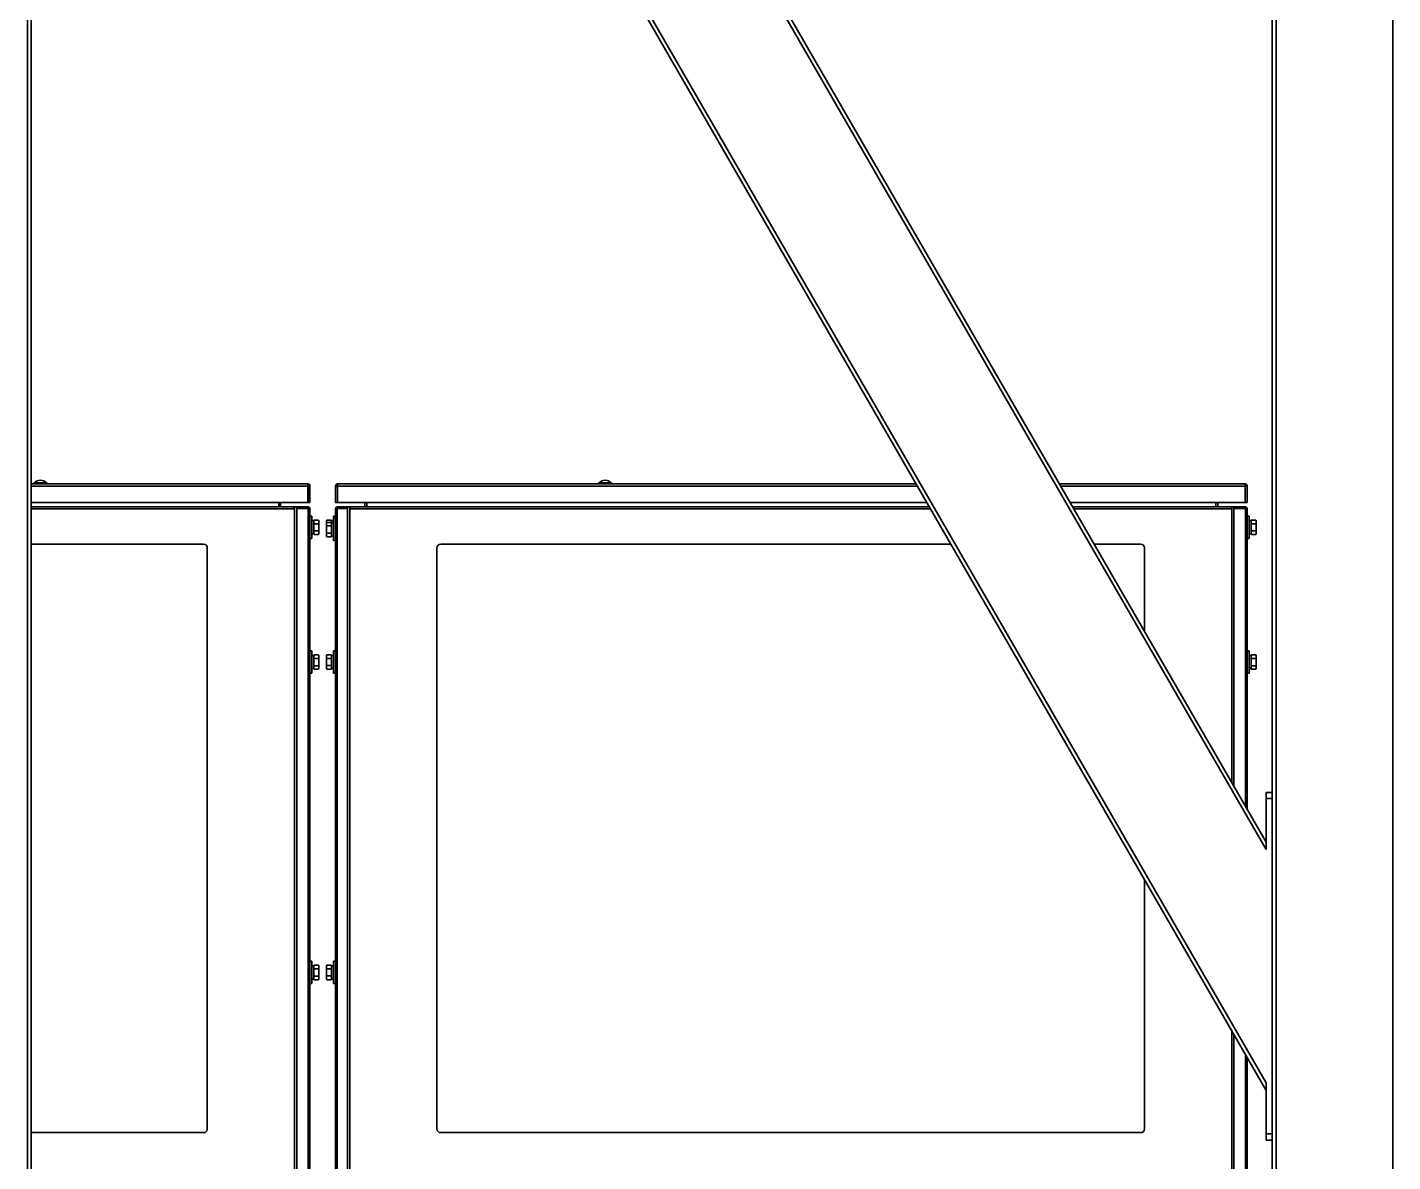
# Model space of a CAD drawing. Header units: millimetres. Extents: x 32496 to 166256, y 3504 to 23939.
# Drawn here: x 101976 to 103076, y 21680 to 22593 of the extents above; entities that cross this region are included whole.
import ezdxf

# ---------------------------------------------------------------- set-up
doc = ezdxf.new("R2010")
doc.units = ezdxf.units.MM
doc.layers.get('0').update_dxf_attribs({"lineweight": 35})

# ---------------------------------------------------------------- blocks, each defined once
blk = doc.blocks.new('8-1250')
at = {"linetype": 'Continuous'}
for p, q in [((3015.9, -32152.3), (3015.9, -32783.3)), ((3018.9, -32152.3), (3018.9, -34671.3)), ((3112.9, -32152.3), (3112.9, -34671.3)), ((2012.9, -32157.3), (2012.9, -34666.3)), ((2015.9, -32157.3), (2015.9, -34666.3)), ((3010.9, -33023.3), (2510.9, -32157.3)), ((3010.9, -33017.3), (2514.3, -32157.3)), ((3010.9, -32829.3), (2622.9, -32157.3)), ((3010.9, -32823.3), (2626.3, -32157.3)), ((2015.9, -32534.8), (2238.9, -32534.8)), ((2238.9, -32536.5), (2015.9, -32536.5)), ((2020.9, -32534), (2018.5, -32534)), ((2018.5, -32534), (2018.5, -32534)), ((2025.9, -32534), (2020.9, -32534)), ((2028.2, -32534), (2025.9, -32534)), ((2238.9, -32549.8), (2238.9, -32534.8)), ((2239.1, -32536.5), (2240.6, -32536.5)), ((2239.1, -32549.8), (2239.1, -32536.5)), ((2240.6, -32549.8), (2240.6, -32536.5)), ((2262.7, -32536.5), (2261.2, -32536.5)), ((2261.2, -32536.5), (2261.2, -32549.8)), ((2262.7, -32536.5), (2262.7, -32549.8)), ((2262.9, -32534.8), (2728.8, -32534.8)), ((2262.9, -32549.8), (2262.9, -32534.8)), ((2729.8, -32536.5), (2262.9, -32536.5)), ((2475.9, -32534), (2473.5, -32534)), ((2480.9, -32534), (2475.9, -32534)), ((2483.2, -32534), (2480.9, -32534)), ((2483.2, -32534), (2483.2, -32534)), ((2844.3, -32534.8), (2993.9, -32534.8)), ((2993.9, -32536.5), (2845.3, -32536.5)), ((2993.9, -32549.8), (2993.9, -32534.8)), ((2994.1, -32536.5), (2995.6, -32536.5)), ((2994.1, -32549.8), (2994.1, -32536.5)), ((2995.6, -32549.8), (2995.6, -32536.5)), ((2238.9, -32549.8), (2015.9, -32549.8)), ((2015.9, -32553.3), (2229.9, -32553.3)), ((2227.7, -32555), (2015.9, -32555)), ((2215.4, -32553.3), (2215.4, -32549.8)), ((2216.9, -32549.8), (2216.9, -32553.3)), ((2227.7, -32553.3), (2227.7, -32555)), ((2228.2, -34566.3), (2228.2, -32553.3)), ((2239.2, -32553.3), (2229.9, -32553.3)), ((2229.9, -32553.3), (2229.9, -34566.3)), ((2239.2, -32554.5), (2229.9, -32554.5)), ((2229.9, -32554.7), (2240.6, -32554.7)), ((2239.1, -32549.8), (2240.6, -32549.8)), ((2239.2, -32554.5), (2239.2, -32553.3)), ((2239.2, -33566.8), (2239.2, -32554.7)), ((2240.6, -32554.7), (2240.6, -32675.7)), ((2262.7, -32549.8), (2261.2, -32549.8)), ((2261.2, -32554.7), (2270.9, -32554.7)), ((2261.2, -32675.6), (2261.2, -32554.7)), ((2270.9, -32553.3), (2262.6, -32553.3)), ((2262.6, -32554.5), (2262.6, -32553.3)), ((2270.9, -32554.5), (2262.6, -32554.5)), ((2262.6, -32554.7), (2262.6, -33566.8)), ((2737.5, -32549.8), (2262.9, -32549.8)), ((2270.9, -32553.3), (2739.5, -32553.3)), ((2270.9, -34566.3), (2270.9, -32553.3)), ((2272.6, -32553.3), (2272.6, -34566.3)), ((2273.1, -32553.3), (2273.1, -32555)), ((2740.5, -32555), (2273.1, -32555)), ((2284.9, -32553.3), (2284.9, -32549.8)), ((2286.4, -32549.8), (2286.4, -32553.3)), ((2993.9, -32549.8), (2853, -32549.8)), ((2855, -32553.3), (2984.9, -32553.3)), ((2982.7, -32555), (2856, -32555)), ((2970.4, -32553.3), (2970.4, -32549.8)), ((2971.9, -32549.8), (2971.9, -32553.3)), ((2982.7, -32553.3), (2982.7, -32555)), ((2983.2, -32775.3), (2983.2, -32553.3)), ((2994.2, -32553.3), (2984.9, -32553.3)), ((2984.9, -32553.3), (2984.9, -32778.3)), ((2994.2, -32554.5), (2984.9, -32554.5)), ((2984.9, -32554.7), (2995.6, -32554.7)), ((2994.1, -32549.8), (2995.6, -32549.8)), ((2994.2, -32554.5), (2994.2, -32553.3)), ((2994.2, -32794.4), (2994.2, -32554.7)), ((2995.6, -32554.7), (2995.6, -32675.7)), ((2240.6, -32560.8), (2242.2, -32560.8)), ((2242.2, -32578.8), (2242.2, -32560.8)), ((2242.2, -32564.4), (2243.8, -32564.4)), ((2243.8, -32564.3), (2244.1, -32564)), ((2243.8, -32575.3), (2243.8, -32564.3)), ((2244.1, -32564), (2247.5, -32564)), ((2244.1, -32566.9), (2247.5, -32566.9)), ((2247.8, -32564.3), (2247.5, -32564)), ((2247.8, -32575.3), (2247.8, -32564.3)), ((2254, -32564.3), (2254.2, -32564)), ((2254, -32564.3), (2254, -32566.1)), ((2254, -32566.1), (2254.2, -32565.8)), ((2254, -32577), (2254, -32566.1)), ((2254.3, -32564), (2254.2, -32564)), ((2254.3, -32565.8), (2254.2, -32565.8)), ((2257.7, -32564), (2254.3, -32564)), ((2257.7, -32565.8), (2254.3, -32565.8)), ((2257.7, -32568.6), (2254.3, -32568.6)), ((2257.7, -32564), (2257.7, -32564)), ((2258, -32564.3), (2257.7, -32564)), ((2257.7, -32565.8), (2257.7, -32565.8)), ((2258, -32566.1), (2257.7, -32565.8)), ((2258, -32566.1), (2258, -32564.3)), ((2259.6, -32564.4), (2258, -32564.4)), ((2258, -32577), (2258, -32566.1)), ((2259.6, -32566.2), (2258, -32566.2)), ((2261.2, -32560.8), (2259.6, -32560.8)), ((2259.6, -32560.8), (2259.6, -32562.5)), ((2261.2, -32562.5), (2259.6, -32562.5)), ((2259.6, -32562.5), (2259.6, -32580.5)), ((2995.6, -32560.8), (2997.2, -32560.8)), ((2997.2, -32578.8), (2997.2, -32560.8)), ((2997.2, -32564.4), (2998.8, -32564.4)), ((2998.8, -32564.3), (2999.1, -32564)), ((2998.8, -32575.3), (2998.8, -32564.3)), ((2999.1, -32564), (3002.5, -32564)), ((2999.1, -32566.9), (3002.5, -32566.9)), ((3002.8, -32564.3), (3002.5, -32564)), ((3002.8, -32575.3), (3002.8, -32564.3)), ((2240.6, -32578.8), (2242.2, -32578.8)), ((2242.2, -32575.1), (2243.8, -32575.1)), ((2243.8, -32575.3), (2244.1, -32575.6)), ((2244.1, -32572.7), (2247.5, -32572.7)), ((2244.1, -32575.6), (2247.5, -32575.6)), ((2247.8, -32575.3), (2247.5, -32575.6)), ((2254, -32577), (2254.2, -32577.3)), ((2257.7, -32574.4), (2254.3, -32574.4)), ((2257.7, -32577.3), (2254.3, -32577.3)), ((2258, -32577), (2257.7, -32577.3)), ((2259.6, -32576.9), (2258, -32576.9)), ((2261.2, -32580.5), (2259.6, -32580.5)), ((2995.6, -32578.8), (2997.2, -32578.8)), ((2997.2, -32575.1), (2998.8, -32575.1)), ((2998.8, -32575.3), (2999.1, -32575.6)), ((2999.1, -32572.7), (3002.5, -32572.7)), ((2999.1, -32575.6), (3002.5, -32575.6)), ((3002.8, -32575.3), (3002.5, -32575.6)), ((2015.9, -32583.3), (2154.9, -32583.3)), ((2157.9, -32586.3), (2157.9, -33054.3)), ((2342.9, -33054.3), (2342.9, -32586.3)), ((2345.9, -32583.3), (2756.8, -32583.3)), ((2872.3, -32583.3), (2909.9, -32583.3)), ((2912.9, -32586.3), (2912.9, -32653.6)), ((2240.6, -32669.3), (2242.2, -32669.3)), ((2242.2, -32687.3), (2242.2, -32669.3)), ((2261.2, -32669.3), (2259.6, -32669.3)), ((2259.6, -32669.3), (2259.6, -32687.3)), ((2995.6, -32669.3), (2997.2, -32669.3)), ((2997.2, -32687.3), (2997.2, -32669.3)), ((2240.6, -32675.7), (2240.6, -32680.9)), ((2240.6, -32680.9), (2240.6, -32925.7)), ((2242.2, -32672.9), (2243.8, -32672.9)), ((2243.8, -32672.8), (2244.1, -32672.5)), ((2243.8, -32683.8), (2243.8, -32672.8)), ((2244.1, -32672.5), (2247.5, -32672.5)), ((2244.1, -32675.4), (2247.5, -32675.4)), ((2247.8, -32672.8), (2247.5, -32672.5)), ((2247.8, -32683.8), (2247.8, -32672.8)), ((2254, -32672.8), (2254.2, -32672.5)), ((2254, -32683.8), (2254, -32672.8)), ((2254.3, -32672.5), (2254.2, -32672.5)), ((2257.7, -32672.5), (2254.3, -32672.5)), ((2257.7, -32675.4), (2254.3, -32675.4)), ((2257.7, -32672.5), (2257.7, -32672.5)), ((2258, -32672.8), (2257.7, -32672.5)), ((2258, -32683.8), (2258, -32672.8)), ((2259.6, -32672.9), (2258, -32672.9)), ((2261.2, -32680.9), (2261.2, -32675.6)), ((2261.2, -32925.6), (2261.2, -32680.9)), ((2995.6, -32675.7), (2995.6, -32680.9)), ((2995.6, -32680.9), (2995.6, -32796.8)), ((2997.2, -32672.9), (2998.8, -32672.9)), ((2998.8, -32672.8), (2999.1, -32672.5)), ((2998.8, -32683.8), (2998.8, -32672.8)), ((2999.1, -32672.5), (3002.5, -32672.5)), ((2999.1, -32675.4), (3002.5, -32675.4)), ((3002.8, -32672.8), (3002.5, -32672.5)), ((3002.8, -32683.8), (3002.8, -32672.8)), ((2240.6, -32687.3), (2242.2, -32687.3)), ((2242.2, -32683.6), (2243.8, -32683.6)), ((2243.8, -32683.8), (2244.1, -32684.1)), ((2244.1, -32681.2), (2247.5, -32681.2)), ((2244.1, -32684.1), (2247.5, -32684.1)), ((2247.8, -32683.8), (2247.5, -32684.1)), ((2254, -32683.8), (2254.2, -32684)), ((2257.7, -32681.1), (2254.3, -32681.1)), ((2257.7, -32684.1), (2254.3, -32684.1)), ((2258, -32683.8), (2257.7, -32684)), ((2259.6, -32683.6), (2258, -32683.6)), ((2261.2, -32687.3), (2259.6, -32687.3)), ((2995.6, -32687.3), (2997.2, -32687.3)), ((2997.2, -32683.6), (2998.8, -32683.6)), ((2998.8, -32683.8), (2999.1, -32684.1)), ((2999.1, -32681.2), (3002.5, -32681.2)), ((2999.1, -32684.1), (3002.5, -32684.1)), ((3002.8, -32683.8), (3002.5, -32684.1)), ((3015.9, -32783.3), (3010.9, -32783.3)), ((3010.9, -32829.3), (3010.9, -32783.3)), ((3015.9, -32788.3), (3010.9, -32788.3)), ((3015.9, -32783.3), (3015.9, -33063.3)), ((2912.9, -32853.6), (2912.9, -33054.3)), ((2240.6, -32919.3), (2242.2, -32919.3)), ((2242.2, -32937.3), (2242.2, -32919.3)), ((2242.2, -32922.9), (2243.8, -32922.9)), ((2243.8, -32922.8), (2244.1, -32922.5)), ((2243.8, -32933.8), (2243.8, -32922.8)), ((2244.1, -32922.5), (2247.5, -32922.5)), ((2247.8, -32922.8), (2247.5, -32922.5)), ((2247.8, -32933.8), (2247.8, -32922.8)), ((2254, -32922.8), (2254.2, -32922.5)), ((2254, -32933.8), (2254, -32922.8)), ((2254.3, -32922.5), (2254.2, -32922.5)), ((2257.7, -32922.5), (2254.3, -32922.5)), ((2257.7, -32922.5), (2257.7, -32922.5)), ((2258, -32922.8), (2257.7, -32922.5)), ((2258, -32933.8), (2258, -32922.8)), ((2259.6, -32922.9), (2258, -32922.9)), ((2261.2, -32919.3), (2259.6, -32919.3)), ((2259.6, -32919.3), (2259.6, -32937.3)), ((2240.6, -32925.7), (2240.6, -32930.9)), ((2240.6, -32930.9), (2240.6, -33175.7)), ((2242.2, -32933.6), (2243.8, -32933.6)), ((2243.8, -32933.8), (2244.1, -32934.1)), ((2244.1, -32925.4), (2247.5, -32925.4)), ((2244.1, -32931.2), (2247.5, -32931.2)), ((2247.8, -32933.8), (2247.5, -32934.1)), ((2254, -32933.8), (2254.2, -32934)), ((2257.7, -32925.4), (2254.3, -32925.4)), ((2257.7, -32931.1), (2254.3, -32931.1)), ((2258, -32933.8), (2257.7, -32934)), ((2259.6, -32933.6), (2258, -32933.6)), ((2261.2, -32930.9), (2261.2, -32925.6)), ((2261.2, -33175.6), (2261.2, -32930.9)), ((2240.6, -32937.3), (2242.2, -32937.3)), ((2244.1, -32934.1), (2247.5, -32934.1)), ((2257.7, -32934.1), (2254.3, -32934.1)), ((2261.2, -32937.3), (2259.6, -32937.3)), ((2983.2, -33848.2), (2983.2, -32975.3)), ((2984.9, -32978.3), (2984.9, -33845.3)), ((2994.2, -33566.8), (2994.2, -32994.4)), ((2995.6, -32996.8), (2995.6, -33175.7)), ((3010.9, -33063.3), (3010.9, -33017.3)), ((2154.9, -33057.3), (2015.9, -33057.3)), ((2909.9, -33057.3), (2345.9, -33057.3)), ((3015.9, -33058.3), (3010.9, -33058.3)), ((3015.9, -33063.3), (3010.9, -33063.3)), ((3015.9, -33063.3), (3015.9, -33760.3))]:
    blk.add_line(p, q, dxfattribs=at)
for centre, radius, start, end in [((2016.7, -32532.3), 2.5, 270, 318.1897), ((2023.4, -32538.3), 6.5, 41.8103, 138.1897), ((2030.1, -32532.3), 2.5, 221.8103, 270), ((2238.9, -32536.5), 1.7, 0, 90), ((2238.9, -32536.5), 0.2, 0, 90), ((2262.9, -32536.5), 1.7, 90, 180), ((2262.9, -32536.5), 0.2, 90, 180), ((2471.7, -32532.3), 2.5, 270, 318.1897), ((2478.4, -32538.3), 6.5, 41.8103, 138.1897), ((2485.1, -32532.3), 2.5, 221.8103, 270), ((2993.9, -32536.5), 1.7, 0, 90), ((2993.9, -32536.5), 0.2, 0, 90), ((2239.2, -32554.7), 1.4, 0, 90), ((2239.2, -32554.7), 0.2, 0, 90), ((2262.6, -32554.7), 1.4, 90, 180), ((2262.6, -32554.7), 0.2, 90, 180), ((2994.2, -32554.7), 1.4, 0, 90), ((2994.2, -32554.7), 0.2, 0, 90), ((2245, -32566.6), 3.56, 39.1364, 39.5013), ((3000, -32566.6), 3.56, 39.1364, 39.5013), ((2246.5, -32573), 3.56, 219.1364, 219.5008), ((2256.8, -32574.7), 3.61, 218.7103, 219.1339), ((2258.1, -32573.5), 5.39, 224.1246, 224.5652), ((2253.8, -32573.5), 5.38, 315.4348, 315.8754), ((2255.2, -32574.7), 3.61, 320.8641, 321.2897), ((3001.5, -32573), 3.56, 219.1364, 219.5008), ((2154.9, -32586.3), 3, 0, 90), ((2345.9, -32586.3), 3, 90, 180), ((2909.9, -32586.3), 3, 0, 90), ((2245, -32675.1), 3.56, 39.1364, 39.5013), ((3000, -32675.1), 3.56, 39.1364, 39.5013), ((2246.5, -32681.5), 3.56, 219.1364, 219.5008), ((2256.8, -32681.5), 3.61, 218.7103, 219.1339), ((2258.1, -32680.3), 5.39, 224.1246, 224.5652), ((2253.8, -32680.3), 5.38, 315.4348, 315.8754), ((2255.2, -32681.5), 3.61, 320.8641, 321.2897), ((3001.5, -32681.5), 3.56, 219.1364, 219.5008), ((2245, -32925.1), 3.56, 39.1364, 39.5013), ((2246.5, -32931.5), 3.56, 219.1364, 219.5008), ((2256.8, -32931.5), 3.61, 218.7103, 219.1339), ((2255.2, -32931.5), 3.61, 320.8641, 321.2897), ((2258.1, -32930.3), 5.39, 224.1246, 224.5652), ((2253.8, -32930.3), 5.38, 315.4348, 315.8754), ((2154.9, -33054.3), 3, 270, 0), ((2345.9, -33054.3), 3, 180, 270), ((2909.9, -33054.3), 3, 270, 0)]:
    blk.add_arc(centre, radius, start, end, dxfattribs=at)
for points, knots in [([(2243.8, -32564.3), (2243.8, -32564.3), (2243.9, -32564.2), (2244, -32564.1), (2244.1, -32564)], [0, 0, 0, 0, 0.244558, 1, 1, 1, 1]), ([(2244.1, -32566.9), (2244, -32566.9), (2243.9, -32566.8), (2243.8, -32566.7), (2243.8, -32566.6)], [0, 0, 0, 0, 0.255352, 1, 1, 1, 1]), ([(2247.8, -32564.3), (2247.7, -32564.3), (2247.6, -32564.2), (2247.5, -32564.1), (2247.5, -32564)], [0, 0, 0, 0, 0.244878, 1, 1, 1, 1]), ([(2247.5, -32566.9), (2247.5, -32566.9), (2247.6, -32566.8), (2247.7, -32566.7), (2247.8, -32566.6)], [0, 0, 0, 0, 0.255353, 1, 1, 1, 1]), ([(2254.2, -32564), (2254.2, -32564.1), (2254.1, -32564.2), (2254, -32564.3), (2254, -32564.3)], [0, 0, 0, 0, 0.255063, 1, 1, 1, 1]), ([(2254.2, -32565.8), (2254.2, -32565.8), (2254.1, -32565.9), (2254, -32566), (2254, -32566.1)], [0, 0, 0, 0, 0.255063, 1, 1, 1, 1]), ([(2254, -32568.3), (2254, -32568.3), (2254.1, -32568.4), (2254.2, -32568.5), (2254.3, -32568.6)], [0, 0, 0, 0, 0.244408, 1, 1, 1, 1]), ([(2257.7, -32564), (2257.7, -32564.1), (2257.8, -32564.2), (2257.9, -32564.3), (2258, -32564.3)], [0, 0, 0, 0, 0.255062, 1, 1, 1, 1]), ([(2257.7, -32565.8), (2257.7, -32565.8), (2257.8, -32565.9), (2257.9, -32566), (2258, -32566.1)], [0, 0, 0, 0, 0.255062, 1, 1, 1, 1]), ([(2258, -32568.3), (2257.9, -32568.3), (2257.9, -32568.4), (2257.8, -32568.5), (2257.7, -32568.6)], [0, 0, 0, 0, 0.244408, 1, 1, 1, 1]), ([(2998.8, -32564.3), (2998.8, -32564.3), (2998.9, -32564.2), (2999, -32564.1), (2999.1, -32564)], [0, 0, 0, 0, 0.244558, 1, 1, 1, 1]), ([(2999.1, -32566.9), (2999, -32566.9), (2998.9, -32566.8), (2998.8, -32566.7), (2998.8, -32566.6)], [0, 0, 0, 0, 0.255352, 1, 1, 1, 1]), ([(3002.8, -32564.3), (3002.7, -32564.3), (3002.6, -32564.2), (3002.5, -32564.1), (3002.5, -32564)], [0, 0, 0, 0, 0.244878, 1, 1, 1, 1]), ([(3002.5, -32566.9), (3002.5, -32566.9), (3002.6, -32566.8), (3002.7, -32566.7), (3002.8, -32566.6)], [0, 0, 0, 0, 0.255353, 1, 1, 1, 1]), ([(2243.8, -32573), (2243.8, -32573), (2243.9, -32572.9), (2244, -32572.8), (2244.1, -32572.7)], [0, 0, 0, 0, 0.244558, 1, 1, 1, 1]), ([(2244.1, -32575.6), (2244, -32575.5), (2243.9, -32575.4), (2243.9, -32575.3), (2243.8, -32575.3)], [0, 0, 0, 0, 0.255041, 1, 1, 1, 1]), ([(2247.8, -32573), (2247.7, -32573), (2247.7, -32572.9), (2247.6, -32572.8), (2247.5, -32572.7)], [0, 0, 0, 0, 0.244558, 1, 1, 1, 1]), ([(2247.5, -32575.6), (2247.5, -32575.5), (2247.6, -32575.4), (2247.7, -32575.3), (2247.8, -32575.2)], [0, 0, 0, 0, 0.255353, 1, 1, 1, 1]), ([(2254.3, -32574.4), (2254.2, -32574.4), (2254.1, -32574.5), (2254, -32574.6), (2254, -32574.7)], [0, 0, 0, 0, 0.255212, 1, 1, 1, 1]), ([(2254, -32577), (2254, -32577), (2254.1, -32577.1), (2254.2, -32577.2), (2254.2, -32577.3)], [0, 0, 0, 0, 0.245496, 1, 1, 1, 1]), ([(2257.7, -32574.4), (2257.7, -32574.4), (2257.8, -32574.5), (2257.9, -32574.6), (2258, -32574.7)], [0, 0, 0, 0, 0.255211, 1, 1, 1, 1]), ([(2258, -32577), (2257.9, -32577), (2257.9, -32577.1), (2257.8, -32577.2), (2257.7, -32577.3)], [0, 0, 0, 0, 0.245497, 1, 1, 1, 1]), ([(2998.8, -32573), (2998.8, -32573), (2998.9, -32572.9), (2999, -32572.8), (2999.1, -32572.7)], [0, 0, 0, 0, 0.244558, 1, 1, 1, 1]), ([(2999.1, -32575.6), (2999, -32575.5), (2998.9, -32575.4), (2998.9, -32575.3), (2998.8, -32575.3)], [0, 0, 0, 0, 0.255041, 1, 1, 1, 1]), ([(3002.8, -32573), (3002.7, -32573), (3002.7, -32572.9), (3002.6, -32572.8), (3002.5, -32572.7)], [0, 0, 0, 0, 0.244558, 1, 1, 1, 1]), ([(3002.5, -32575.6), (3002.5, -32575.5), (3002.6, -32575.4), (3002.7, -32575.3), (3002.8, -32575.2)], [0, 0, 0, 0, 0.255353, 1, 1, 1, 1]), ([(2243.8, -32672.8), (2243.8, -32672.8), (2243.9, -32672.7), (2244, -32672.6), (2244.1, -32672.5)], [0, 0, 0, 0, 0.244558, 1, 1, 1, 1]), ([(2244.1, -32675.4), (2244, -32675.4), (2243.9, -32675.3), (2243.8, -32675.2), (2243.8, -32675.1)], [0, 0, 0, 0, 0.255352, 1, 1, 1, 1]), ([(2247.8, -32672.8), (2247.7, -32672.8), (2247.6, -32672.7), (2247.5, -32672.6), (2247.5, -32672.5)], [0, 0, 0, 0, 0.244878, 1, 1, 1, 1]), ([(2247.5, -32675.4), (2247.5, -32675.4), (2247.6, -32675.3), (2247.7, -32675.2), (2247.8, -32675.1)], [0, 0, 0, 0, 0.255353, 1, 1, 1, 1]), ([(2254.2, -32672.5), (2254.2, -32672.6), (2254.1, -32672.7), (2254, -32672.8), (2254, -32672.8)], [0, 0, 0, 0, 0.255063, 1, 1, 1, 1]), ([(2254, -32675), (2254, -32675.1), (2254.1, -32675.2), (2254.2, -32675.3), (2254.3, -32675.4)], [0, 0, 0, 0, 0.244408, 1, 1, 1, 1]), ([(2257.7, -32672.5), (2257.7, -32672.6), (2257.8, -32672.7), (2257.9, -32672.8), (2258, -32672.8)], [0, 0, 0, 0, 0.255062, 1, 1, 1, 1]), ([(2258, -32675), (2257.9, -32675.1), (2257.9, -32675.2), (2257.8, -32675.3), (2257.7, -32675.4)], [0, 0, 0, 0, 0.244408, 1, 1, 1, 1]), ([(2998.8, -32672.8), (2998.8, -32672.8), (2998.9, -32672.7), (2999, -32672.6), (2999.1, -32672.5)], [0, 0, 0, 0, 0.244558, 1, 1, 1, 1]), ([(2999.1, -32675.4), (2999, -32675.4), (2998.9, -32675.3), (2998.8, -32675.2), (2998.8, -32675.1)], [0, 0, 0, 0, 0.255352, 1, 1, 1, 1]), ([(3002.8, -32672.8), (3002.7, -32672.8), (3002.6, -32672.7), (3002.5, -32672.6), (3002.5, -32672.5)], [0, 0, 0, 0, 0.244878, 1, 1, 1, 1]), ([(3002.5, -32675.4), (3002.5, -32675.4), (3002.6, -32675.3), (3002.7, -32675.2), (3002.8, -32675.1)], [0, 0, 0, 0, 0.255353, 1, 1, 1, 1]), ([(2243.8, -32681.5), (2243.8, -32681.5), (2243.9, -32681.4), (2244, -32681.3), (2244.1, -32681.2)], [0, 0, 0, 0, 0.244558, 1, 1, 1, 1]), ([(2244.1, -32684.1), (2244, -32684), (2243.9, -32683.9), (2243.9, -32683.8), (2243.8, -32683.8)], [0, 0, 0, 0, 0.255041, 1, 1, 1, 1]), ([(2247.8, -32681.5), (2247.7, -32681.5), (2247.7, -32681.4), (2247.6, -32681.3), (2247.5, -32681.2)], [0, 0, 0, 0, 0.244558, 1, 1, 1, 1]), ([(2247.5, -32684.1), (2247.5, -32684), (2247.6, -32683.9), (2247.7, -32683.8), (2247.8, -32683.7)], [0, 0, 0, 0, 0.255353, 1, 1, 1, 1]), ([(2254.3, -32681.1), (2254.2, -32681.2), (2254.1, -32681.3), (2254, -32681.4), (2254, -32681.5)], [0, 0, 0, 0, 0.255212, 1, 1, 1, 1]), ([(2254, -32683.7), (2254, -32683.8), (2254.1, -32683.9), (2254.2, -32684), (2254.2, -32684)], [0, 0, 0, 0, 0.245496, 1, 1, 1, 1]), ([(2257.7, -32681.1), (2257.7, -32681.2), (2257.8, -32681.3), (2257.9, -32681.4), (2258, -32681.5)], [0, 0, 0, 0, 0.255211, 1, 1, 1, 1]), ([(2258, -32683.7), (2257.9, -32683.8), (2257.9, -32683.9), (2257.8, -32684), (2257.7, -32684)], [0, 0, 0, 0, 0.245497, 1, 1, 1, 1]), ([(2998.8, -32681.5), (2998.8, -32681.5), (2998.9, -32681.4), (2999, -32681.3), (2999.1, -32681.2)], [0, 0, 0, 0, 0.244558, 1, 1, 1, 1]), ([(2999.1, -32684.1), (2999, -32684), (2998.9, -32683.9), (2998.9, -32683.8), (2998.8, -32683.8)], [0, 0, 0, 0, 0.255041, 1, 1, 1, 1]), ([(3002.8, -32681.5), (3002.7, -32681.5), (3002.7, -32681.4), (3002.6, -32681.3), (3002.5, -32681.2)], [0, 0, 0, 0, 0.244558, 1, 1, 1, 1]), ([(3002.5, -32684.1), (3002.5, -32684), (3002.6, -32683.9), (3002.7, -32683.8), (3002.8, -32683.7)], [0, 0, 0, 0, 0.255353, 1, 1, 1, 1]), ([(2243.8, -32922.8), (2243.8, -32922.8), (2243.9, -32922.7), (2244, -32922.6), (2244.1, -32922.5)], [0, 0, 0, 0, 0.244558, 1, 1, 1, 1]), ([(2247.8, -32922.8), (2247.7, -32922.8), (2247.6, -32922.7), (2247.5, -32922.6), (2247.5, -32922.5)], [0, 0, 0, 0, 0.244878, 1, 1, 1, 1]), ([(2254.2, -32922.5), (2254.2, -32922.6), (2254.1, -32922.7), (2254, -32922.8), (2254, -32922.8)], [0, 0, 0, 0, 0.255063, 1, 1, 1, 1]), ([(2257.7, -32922.5), (2257.7, -32922.6), (2257.8, -32922.7), (2257.9, -32922.8), (2258, -32922.8)], [0, 0, 0, 0, 0.255062, 1, 1, 1, 1]), ([(2244.1, -32925.4), (2244, -32925.4), (2243.9, -32925.3), (2243.8, -32925.2), (2243.8, -32925.1)], [0, 0, 0, 0, 0.255352, 1, 1, 1, 1]), ([(2243.8, -32931.5), (2243.8, -32931.5), (2243.9, -32931.4), (2244, -32931.3), (2244.1, -32931.2)], [0, 0, 0, 0, 0.244558, 1, 1, 1, 1]), ([(2244.1, -32934.1), (2244, -32934), (2243.9, -32933.9), (2243.9, -32933.8), (2243.8, -32933.8)], [0, 0, 0, 0, 0.255041, 1, 1, 1, 1]), ([(2247.5, -32925.4), (2247.5, -32925.4), (2247.6, -32925.3), (2247.7, -32925.2), (2247.8, -32925.1)], [0, 0, 0, 0, 0.255353, 1, 1, 1, 1]), ([(2247.8, -32931.5), (2247.7, -32931.5), (2247.7, -32931.4), (2247.6, -32931.3), (2247.5, -32931.2)], [0, 0, 0, 0, 0.244558, 1, 1, 1, 1]), ([(2247.5, -32934.1), (2247.5, -32934), (2247.6, -32933.9), (2247.7, -32933.8), (2247.8, -32933.7)], [0, 0, 0, 0, 0.255353, 1, 1, 1, 1]), ([(2254, -32925), (2254, -32925.1), (2254.1, -32925.2), (2254.2, -32925.3), (2254.3, -32925.4)], [0, 0, 0, 0, 0.244408, 1, 1, 1, 1]), ([(2254.3, -32931.1), (2254.2, -32931.2), (2254.1, -32931.3), (2254, -32931.4), (2254, -32931.5)], [0, 0, 0, 0, 0.255212, 1, 1, 1, 1]), ([(2254, -32933.7), (2254, -32933.8), (2254.1, -32933.9), (2254.2, -32934), (2254.2, -32934)], [0, 0, 0, 0, 0.245496, 1, 1, 1, 1]), ([(2258, -32925), (2257.9, -32925.1), (2257.9, -32925.2), (2257.8, -32925.3), (2257.7, -32925.4)], [0, 0, 0, 0, 0.244408, 1, 1, 1, 1]), ([(2257.7, -32931.1), (2257.7, -32931.2), (2257.8, -32931.3), (2257.9, -32931.4), (2258, -32931.5)], [0, 0, 0, 0, 0.255211, 1, 1, 1, 1]), ([(2258, -32933.7), (2257.9, -32933.8), (2257.9, -32933.9), (2257.8, -32934), (2257.7, -32934)], [0, 0, 0, 0, 0.245497, 1, 1, 1, 1])]:
    blk.add_open_spline(points, degree=3, knots=knots, dxfattribs=at)
for points in [[(2243.8, -32567.6), (2243.9, -32567.3), (2244, -32567.1), (2244.1, -32566.9)], [(2247.8, -32567.6), (2247.7, -32567.3), (2247.6, -32567.1), (2247.5, -32566.9)], [(2254.3, -32568.6), (2254.2, -32568.8), (2254.1, -32569), (2254, -32569.3)], [(2257.7, -32568.6), (2257.8, -32568.8), (2257.9, -32569), (2258, -32569.3)], [(2998.8, -32567.6), (2998.9, -32567.3), (2999, -32567.1), (2999.1, -32566.9)], [(3002.8, -32567.6), (3002.7, -32567.3), (3002.6, -32567.1), (3002.5, -32566.9)], [(2244.1, -32572.7), (2244, -32572.5), (2243.9, -32572.2), (2243.8, -32572)], [(2247.5, -32572.7), (2247.6, -32572.5), (2247.7, -32572.2), (2247.8, -32572)], [(2254, -32573.7), (2254.1, -32573.9), (2254.2, -32574.2), (2254.3, -32574.4)], [(2258, -32573.7), (2257.9, -32573.9), (2257.8, -32574.2), (2257.7, -32574.4)], [(2999.1, -32572.7), (2999, -32572.5), (2998.9, -32572.2), (2998.8, -32572)], [(3002.5, -32572.7), (3002.6, -32572.5), (3002.7, -32572.2), (3002.8, -32572)], [(2243.8, -32676.1), (2243.9, -32675.8), (2244, -32675.6), (2244.1, -32675.4)], [(2244.1, -32681.2), (2244, -32681), (2243.9, -32680.7), (2243.8, -32680.5)], [(2247.8, -32676.1), (2247.7, -32675.8), (2247.6, -32675.6), (2247.5, -32675.4)], [(2247.5, -32681.2), (2247.6, -32681), (2247.7, -32680.7), (2247.8, -32680.5)], [(2254.3, -32675.4), (2254.2, -32675.6), (2254.1, -32675.8), (2254, -32676)], [(2254, -32680.5), (2254.1, -32680.7), (2254.2, -32680.9), (2254.3, -32681.1)], [(2257.7, -32675.4), (2257.8, -32675.6), (2257.9, -32675.8), (2258, -32676)], [(2258, -32680.5), (2257.9, -32680.7), (2257.8, -32680.9), (2257.7, -32681.1)], [(2998.8, -32676.1), (2998.9, -32675.8), (2999, -32675.6), (2999.1, -32675.4)], [(2999.1, -32681.2), (2999, -32681), (2998.9, -32680.7), (2998.8, -32680.5)], [(3002.8, -32676.1), (3002.7, -32675.8), (3002.6, -32675.6), (3002.5, -32675.4)], [(3002.5, -32681.2), (3002.6, -32681), (3002.7, -32680.7), (3002.8, -32680.5)], [(2243.8, -32926.1), (2243.9, -32925.8), (2244, -32925.6), (2244.1, -32925.4)], [(2244.1, -32931.2), (2244, -32931), (2243.9, -32930.7), (2243.8, -32930.5)], [(2247.8, -32926.1), (2247.7, -32925.8), (2247.6, -32925.6), (2247.5, -32925.4)], [(2247.5, -32931.2), (2247.6, -32931), (2247.7, -32930.7), (2247.8, -32930.5)], [(2254.3, -32925.4), (2254.2, -32925.6), (2254.1, -32925.8), (2254, -32926)], [(2254, -32930.5), (2254.1, -32930.7), (2254.2, -32930.9), (2254.3, -32931.1)], [(2257.7, -32925.4), (2257.8, -32925.6), (2257.9, -32925.8), (2258, -32926)], [(2258, -32930.5), (2257.9, -32930.7), (2257.8, -32930.9), (2257.7, -32931.1)]]:
    blk.add_open_spline(points, degree=3, dxfattribs=at)

msp = doc.modelspace()

# ---------------------------------------------------------------- block references
at = {"color": 6}
msp.add_blockref('8-1250', (99962.893, 54760.291), dxfattribs=at)

doc.saveas('drawing.dxf')
